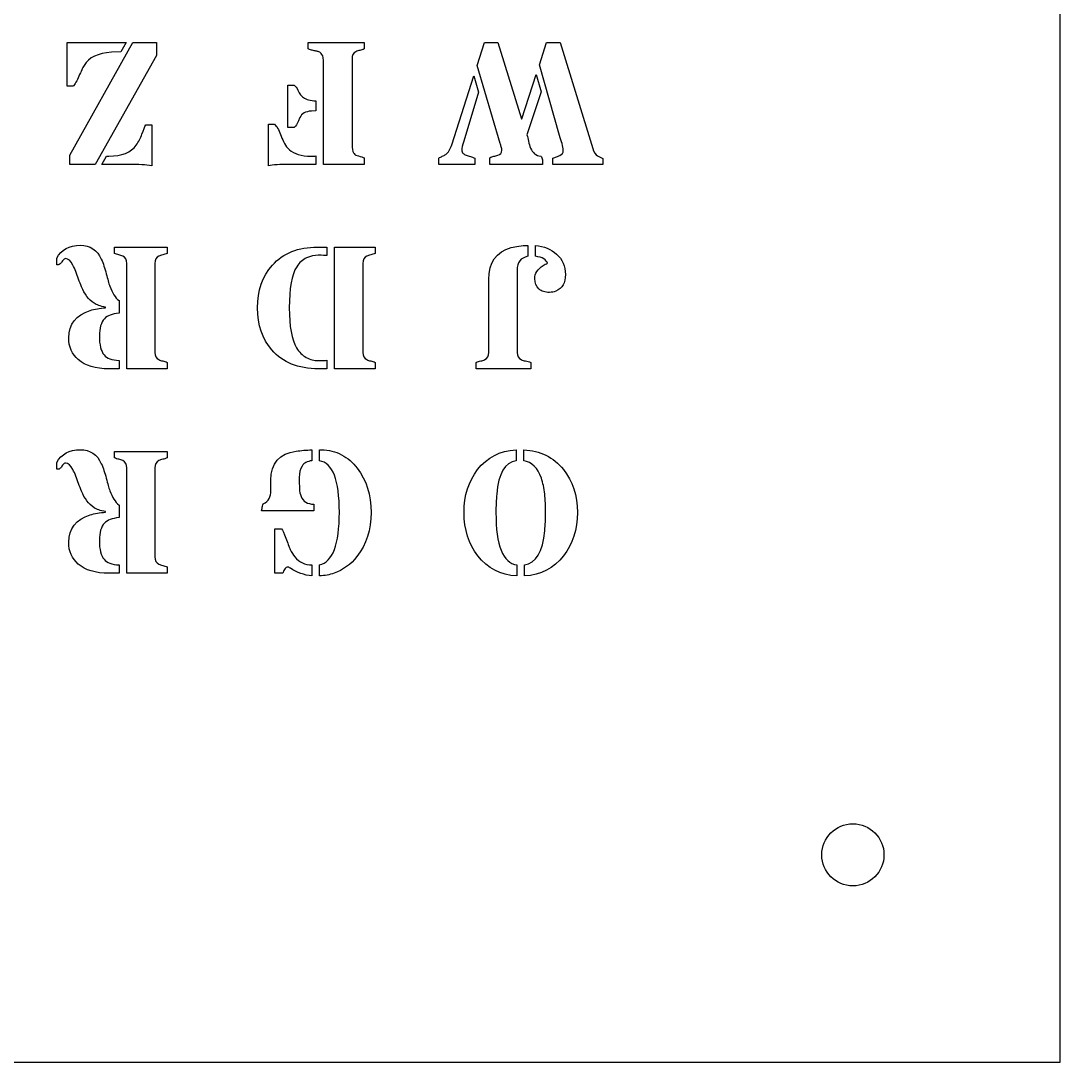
# Model space of a CAD drawing. Header units: millimetres. Extents: x -177 to 23, y -29 to 171.
# Drawn here: x -27.1 to 23, y -29.5 to 20.8 of the extents above; entities that cross this region are included whole.
import ezdxf

# ---------------------------------------------------------------- set-up
doc = ezdxf.new("R2010")
doc.units = ezdxf.units.MM
doc.layers.get('0').update_dxf_attribs({"linetype": 'CONTINUOUS'})

msp = doc.modelspace()

# ---------------------------------------------------------------- linework, layer by layer
for p, q in [((-24.875, 17.621), (-24.875, 19.72)), ((-24.875, 19.72), (-22.036, 19.72)), ((-22.036, 19.72), (-22.284, 19.278)), ((-13.246, 19.414), (-13.246, 19.72)), ((-13.246, 19.72), (-10.548, 19.72)), ((-10.548, 19.72), (-10.548, 19.414)), ((-5.105, 18.613), (-4.742, 19.72)), ((-4.742, 19.72), (-4.105, 19.72)), ((-4.105, 19.72), (-2.957, 16.046)), ((-2.097, 18.646), (-1.75, 19.72)), ((-1.75, 19.72), (-1.097, 19.72)), ((-1.097, 19.72), (0.473, 14.617)), ((-22.284, 19.278), (-22.747, 19.253)), ((-12.511, 13.848), (-12.511, 18.712)), ((-11.139, 18.935), (-11.139, 14.827)), ((-3.99, 14.86), (-5.105, 18.613)), ((-1.122, 15.237), (-2.097, 18.646)), ((-6.329, 14.794), (-5.262, 18.125)), ((-5.262, 18.125), (-5.031, 17.336)), ((-2.94, 16.046), (-2.258, 18.175)), ((-2.258, 18.175), (-2.019, 17.348)), ((-24.582, 17.621), (-24.875, 17.621)), ((-14.23, 15.625), (-14.23, 17.67)), ((-14.23, 17.67), (-13.924, 17.67)), ((-5.031, 17.336), (-5.75, 14.972)), ((-2.019, 17.348), (-2.7, 15.27)), ((-12.879, 16.91), (-12.879, 16.435)), ((-12.879, 16.435), (-13.098, 16.418)), ((-21.086, 15.761), (-20.792, 15.761)), ((-20.792, 15.761), (-20.792, 13.786)), ((-15.172, 13.786), (-15.172, 15.786)), ((-15.172, 15.786), (-14.883, 15.786)), ((-13.924, 15.625), (-14.23, 15.625)), ((-2.957, 16.046), (-2.94, 16.046)), ((-23.206, 13.848), (-22.982, 14.245)), ((-22.982, 14.245), (-22.875, 14.245)), ((-12.879, 14.257), (-12.879, 13.848)), ((-10.548, 14.158), (-10.548, 13.848)), ((-6.957, 13.848), (-6.957, 14.15)), ((-5.213, 14.15), (-5.213, 13.848)), ((-4.49, 13.848), (-4.49, 14.17)), ((-1.957, 14.067), (-1.957, 13.848)), ((-1.444, 13.848), (-1.444, 14.141)), ((0.957, 14.133), (0.957, 13.848)), ((-21.838, 13.848), (-23.206, 13.848)), ((-12.879, 13.848), (-14.147, 13.848)), ((-10.548, 13.848), (-12.511, 13.848)), ((-5.213, 13.848), (-6.957, 13.848)), ((-1.957, 13.848), (-4.49, 13.848)), ((0.957, 13.848), (-1.444, 13.848)), ((-22.604, 9.554), (-22.604, 9.86)), ((-22.604, 9.86), (-20.055, 9.86)), ((-20.055, 9.86), (-20.055, 9.554)), ((-12.802, 9.86), (-12.352, 9.86)), ((-12.352, 9.86), (-12.352, 9.447)), ((-11.984, 3.988), (-11.984, 9.86)), ((-11.984, 9.86), (-10.021, 9.86)), ((-10.021, 9.86), (-10.021, 9.554)), ((-2.661, 9.943), (-2.661, 9.414)), ((-2.293, 9.414), (-2.293, 9.943)), ((-25.385, 9.009), (-25.385, 9.331)), ((-22.009, 3.988), (-22.009, 9.075)), ((-20.646, 9.075), (-20.646, 4.781)), ((-10.612, 9.075), (-10.612, 4.781)), ((-3.174, 8.74), (-3.174, 4.781)), ((-4.545, 4.781), (-4.545, 8.29)), ((-22.377, 7.277), (-22.377, 6.67)), ((-23.026, 6.93), (-23.026, 6.967)), ((-22.377, 4.389), (-22.377, 3.988)), ((-20.055, 4.298), (-20.055, 3.988)), ((-12.352, 4.401), (-12.352, 3.988)), ((-10.021, 4.298), (-10.021, 3.988)), ((-5.157, 3.988), (-5.157, 4.298)), ((-2.512, 4.298), (-2.512, 3.988)), ((-22.377, 3.988), (-22.865, 3.988)), ((-20.055, 3.988), (-22.009, 3.988)), ((-12.352, 3.988), (-12.757, 3.988)), ((-10.021, 3.988), (-11.984, 3.988)), ((-2.512, 3.988), (-5.157, 3.988)), ((-22.604, -0.306), (-22.604, 0)), ((-22.604, 0), (-20.055, 0)), ((-20.055, 0), (-20.055, -0.306)), ((-13.073, 0.083), (-13.073, -0.446)), ((-12.705, -0.446), (-12.705, 0.083)), ((-12.705, 0.083), (-12.618, 0.083)), ((-3.225, 0.083), (-3.225, -0.446)), ((-2.857, -0.446), (-2.857, 0.083)), ((-25.385, -0.851), (-25.385, -0.529)), ((-22.009, -5.872), (-22.009, -0.785)), ((-20.646, -0.785), (-20.646, -5.079)), ((-15.056, -1.888), (-15.056, -1.388)), ((-23.026, -2.93), (-23.026, -2.893)), ((-22.377, -2.583), (-22.377, -3.19)), ((-12.978, -2.86), (-15.503, -2.86)), ((-12.978, -2.537), (-12.978, -2.86)), ((-14.854, -5.872), (-14.854, -3.723)), ((-14.854, -3.723), (-14.548, -3.723)), ((-22.377, -5.471), (-22.377, -5.872)), ((-13.073, -5.471), (-13.073, -6)), ((-12.705, -6), (-12.705, -5.471)), ((-3.184, -5.471), (-3.184, -6)), ((-2.816, -6), (-2.816, -5.471)), ((-22.377, -5.872), (-22.865, -5.872)), ((-20.055, -5.872), (-22.009, -5.872)), ((-20.055, -5.562), (-20.055, -5.872)), ((-14.482, -5.872), (-14.854, -5.872))]:
    msp.add_line(p, q)
for points in [[(23.024, -29.451), (23.024, 170.549), (-176.976, 170.549), (-176.976, -29.451)], [(-21.706, 19.72), (-20.565, 19.72), (-20.565, 19.1), (-23.532, 13.848), (-24.747, 13.848), (-24.747, 14.286)]]:
    msp.add_lwpolyline(points, close=True)
msp.add_circle((13.024, -19.451), 1.5)
msp.add_arc((-11.083, 14.897), 2.842, 154.6751, 158.2203)
for points in [[(-22.747, 19.253), (-23.4, 19.217), (-23.839, 19.007), (-24.065, 18.621)], [(-10.953, 19.282), (-11.077, 19.221), (-11.139, 19.106), (-11.139, 18.935)], [(-13.482, 17.071), (-13.35, 16.978), (-13.149, 16.924), (-12.879, 16.91)], [(-13.098, 16.418), (-13.381, 16.399), (-13.566, 16.297), (-13.651, 16.113)], [(-13.722, 15.951), (-13.785, 15.803), (-13.852, 15.694), (-13.924, 15.625)], [(-22.875, 14.245), (-22.239, 14.245), (-21.796, 14.421), (-21.549, 14.774)], [(-6.614, 14.332), (-6.495, 14.422), (-6.4, 14.577), (-6.329, 14.794)], [(-2.527, 14.637), (-2.43, 14.4), (-2.267, 14.27), (-2.035, 14.245)], [(0.473, 14.617), (0.528, 14.438), (0.607, 14.318), (0.709, 14.257)], [(-10.829, 14.253), (-10.702, 14.228), (-10.609, 14.197), (-10.548, 14.158)], [(-2.035, 14.245), (-1.983, 14.201), (-1.957, 14.141), (-1.957, 14.067)], [(-20.792, 13.786), (-21.101, 13.827), (-21.449, 13.848), (-21.838, 13.848)], [(-14.147, 13.848), (-14.616, 13.848), (-14.957, 13.827), (-15.172, 13.786)], [(-14.98, 8.984), (-14.456, 9.568), (-13.731, 9.86), (-12.802, 9.86)], [(-4.545, 8.29), (-4.545, 9.119), (-4.183, 9.634), (-3.459, 9.835)], [(-3.459, 9.835), (-3.225, 9.899), (-2.959, 9.934), (-2.661, 9.943)], [(-2.293, 9.943), (-1.875, 9.896), (-1.534, 9.755), (-1.273, 9.521)], [(-22.009, 9.075), (-22.009, 9.246), (-22.071, 9.361), (-22.195, 9.422)], [(-20.46, 9.422), (-20.584, 9.361), (-20.646, 9.246), (-20.646, 9.075)], [(-10.426, 9.422), (-10.55, 9.361), (-10.612, 9.246), (-10.612, 9.075)], [(-2.661, 9.414), (-3.003, 9.345), (-3.174, 9.12), (-3.174, 8.74)], [(-1.921, 8.972), (-1.847, 9.018), (-1.777, 9.054), (-1.711, 9.079)], [(-23.584, 7.149), (-23.843, 7.328), (-24.044, 7.594), (-24.187, 7.947)], [(-22.823, 7.972), (-22.71, 7.649), (-22.562, 7.418), (-22.377, 7.277)], [(-23.026, 6.967), (-23.282, 7.009), (-23.468, 7.069), (-23.584, 7.149)], [(-23.778, 6.802), (-23.557, 6.874), (-23.307, 6.916), (-23.026, 6.93)], [(-22.377, 6.67), (-22.705, 6.64), (-22.939, 6.551), (-23.08, 6.405)], [(-23.1, 4.662), (-22.96, 4.496), (-22.719, 4.405), (-22.377, 4.389)], [(-20.646, 4.781), (-20.646, 4.608), (-20.584, 4.491), (-20.46, 4.43)], [(-12.757, 3.988), (-13.735, 3.988), (-14.484, 4.291), (-15.005, 4.897)], [(-10.612, 4.781), (-10.612, 4.608), (-10.55, 4.491), (-10.426, 4.43)], [(-4.731, 4.43), (-4.607, 4.488), (-4.545, 4.605), (-4.545, 4.781)], [(-3.174, 4.781), (-3.174, 4.605), (-3.109, 4.488), (-2.979, 4.43)], [(-22.865, 3.988), (-23.509, 3.988), (-24.002, 4.135), (-24.344, 4.43)], [(-15.056, -1.388), (-15.056, -0.565), (-14.649, -0.096), (-13.833, 0.017)], [(-13.833, 0.017), (-13.593, 0.05), (-13.34, 0.072), (-13.073, 0.083)], [(-5.081, -0.868), (-4.621, -0.275), (-4.002, 0.041), (-3.225, 0.083)], [(-2.857, 0.083), (-2.061, 0.047), (-1.424, -0.27), (-0.944, -0.868)], [(-22.009, -0.785), (-22.009, -0.614), (-22.071, -0.499), (-22.195, -0.438)], [(-20.46, -0.438), (-20.584, -0.499), (-20.646, -0.614), (-20.646, -0.785)], [(-3.225, -0.446), (-3.757, -0.518), (-4.068, -1.052), (-4.159, -2.05)], [(-2.002, -1.281), (-2.176, -0.785), (-2.461, -0.507), (-2.857, -0.446)], [(-23.584, -2.711), (-23.843, -2.532), (-24.044, -2.266), (-24.187, -1.913)], [(-22.823, -1.888), (-22.71, -2.211), (-22.562, -2.442), (-22.377, -2.583)], [(-13.598, -2.165), (-13.498, -2.413), (-13.292, -2.537), (-12.978, -2.537)], [(-4.159, -2.05), (-4.184, -2.336), (-4.196, -2.632), (-4.196, -2.938)], [(-23.778, -3.058), (-23.557, -2.986), (-23.307, -2.944), (-23.026, -2.93)], [(-23.026, -2.893), (-23.282, -2.851), (-23.468, -2.791), (-23.584, -2.711)], [(-4.196, -2.938), (-4.196, -4.53), (-3.859, -5.375), (-3.184, -5.471)], [(-22.377, -3.19), (-22.705, -3.22), (-22.939, -3.309), (-23.08, -3.455)], [(-2.816, -5.471), (-2.262, -5.383), (-1.937, -4.835), (-1.841, -3.826)], [(-22.865, -5.872), (-23.509, -5.872), (-24.002, -5.725), (-24.344, -5.43)], [(-23.1, -5.198), (-22.96, -5.364), (-22.719, -5.455), (-22.377, -5.471)], [(-20.646, -5.079), (-20.646, -5.252), (-20.584, -5.369), (-20.46, -5.43)], [(-13.891, -5.087), (-13.682, -5.332), (-13.409, -5.46), (-13.073, -5.471)], [(-10.903, -5.066), (-11.201, -5.446), (-11.567, -5.713), (-12.003, -5.868)], [(-3.184, -6), (-3.972, -5.959), (-4.6, -5.635), (-5.068, -5.029)], [(-0.932, -5.029), (-1.406, -5.638), (-2.034, -5.961), (-2.816, -6)], [(-13.073, -6), (-13.439, -5.964), (-13.785, -5.84), (-14.11, -5.628)], [(-12.003, -5.868), (-12.223, -5.948), (-12.457, -5.992), (-12.705, -6)]]:
    msp.add_open_spline(points, degree=3)
for points, knots in [([(-12.511, 18.712), (-12.511, 18.935), (-12.536, 19.08), (-12.587, 19.146), (-12.638, 19.212), (-12.686, 19.254), (-12.732, 19.272), (-12.777, 19.29), (-12.827, 19.304), (-12.881, 19.315), (-12.934, 19.326), (-12.992, 19.338), (-13.054, 19.35), (-13.116, 19.363), (-13.18, 19.384), (-13.246, 19.414)], [0, 0, 0, 0, 1, 1, 1, 2, 2, 2, 3, 3, 3, 4, 4, 4, 5, 5, 5, 5]), ([(-10.548, 19.414), (-10.622, 19.384), (-10.695, 19.361), (-10.835, 19.331), (-10.898, 19.31), (-10.953, 19.282)], [0, 0, 0, 0, 1, 1, 2, 2, 2, 2]), ([(-24.065, 18.621), (-24.134, 18.5), (-24.217, 18.327), (-24.413, 17.878), (-24.502, 17.717), (-24.582, 17.621)], [1, 1, 1, 1, 2, 2, 3, 3, 3, 3]), ([(-13.924, 17.67), (-13.855, 17.613), (-13.797, 17.534), (-13.748, 17.435), (-13.7, 17.336), (-13.659, 17.261), (-13.624, 17.21), (-13.59, 17.159), (-13.543, 17.113), (-13.482, 17.071)], [0, 0, 0, 0, 1, 1, 1, 2, 2, 2, 3, 3, 3, 3]), ([(-21.549, 14.774), (-21.436, 14.936), (-21.343, 15.116), (-21.2, 15.51), (-21.138, 15.659), (-21.086, 15.761)], [1, 1, 1, 1, 2, 2, 3, 3, 3, 3]), ([(-14.883, 15.786), (-14.8, 15.717), (-14.735, 15.631), (-14.689, 15.528), (-14.642, 15.425), (-14.596, 15.316), (-14.552, 15.201), (-14.508, 15.087), (-14.458, 14.973), (-14.401, 14.86), (-14.345, 14.748), (-14.264, 14.646), (-14.16, 14.555)], [0, 0, 0, 0, 1, 1, 1, 2, 2, 2, 3, 3, 3, 4, 4, 4, 4]), ([(-2.7, 15.27), (-2.67, 15.176), (-2.644, 15.073), (-2.6, 14.847), (-2.568, 14.739), (-2.527, 14.637)], [0, 0, 0, 0, 1, 1, 2, 2, 2, 2]), ([(-1.118, 14.274), (-1.005, 14.332), (-0.948, 14.412), (-0.948, 14.619), (-0.967, 14.73), (-1.041, 14.967), (-1.081, 15.096), (-1.122, 15.237)], [2, 2, 2, 2, 3, 3, 4, 4, 5, 5, 5, 5]), ([(-11.139, 14.827), (-11.139, 14.61), (-11.117, 14.47), (-11.029, 14.346), (-10.988, 14.307), (-10.914, 14.274), (-10.873, 14.261), (-10.829, 14.253)], [0, 0, 0, 0, 1, 1, 2, 2, 3, 3, 3, 3]), ([(-5.75, 14.972), (-5.811, 14.768), (-5.841, 14.628), (-5.841, 14.551), (-5.841, 14.473), (-5.822, 14.416), (-5.783, 14.379), (-5.744, 14.342), (-5.694, 14.312), (-5.632, 14.288), (-5.57, 14.265), (-5.502, 14.243), (-5.428, 14.224), (-5.353, 14.205), (-5.282, 14.18), (-5.213, 14.15)], [0, 0, 0, 0, 1, 1, 1, 2, 2, 2, 3, 3, 3, 4, 4, 4, 5, 5, 5, 5]), ([(-4.11, 14.286), (-3.977, 14.325), (-3.911, 14.405), (-3.911, 14.526), (-3.911, 14.575), (-3.921, 14.63), (-3.959, 14.752), (-3.976, 14.808), (-3.99, 14.86)], [2, 2, 2, 2, 3, 3, 3, 4, 4, 5, 5, 5, 5]), ([(-14.16, 14.555), (-13.931, 14.348), (-13.585, 14.245), (-13.122, 14.245), (-13.034, 14.245), (-12.953, 14.249), (-12.879, 14.257)], [0, 0, 0, 0, 1, 1, 1, 2, 2, 2, 2]), ([(-6.957, 14.15), (-6.899, 14.183), (-6.841, 14.212), (-6.783, 14.237), (-6.725, 14.261), (-6.669, 14.293), (-6.614, 14.332)], [0, 0, 0, 0, 1, 1, 1, 2, 2, 2, 2]), ([(-4.49, 14.17), (-4.429, 14.203), (-4.365, 14.227), (-4.23, 14.254), (-4.167, 14.27), (-4.11, 14.286)], [0, 0, 0, 0, 1, 1, 2, 2, 2, 2]), ([(-1.444, 14.141), (-1.389, 14.169), (-1.333, 14.192), (-1.217, 14.228), (-1.165, 14.249), (-1.118, 14.274)], [0, 0, 0, 0, 1, 1, 2, 2, 2, 2]), ([(0.709, 14.257), (0.753, 14.232), (0.796, 14.212), (0.839, 14.197), (0.882, 14.182), (0.921, 14.161), (0.957, 14.133)], [0, 0, 0, 0, 1, 1, 1, 2, 2, 2, 2]), ([(-25.385, 9.331), (-25.157, 9.742), (-24.776, 9.947), (-24.245, 9.947), (-23.768, 9.947), (-23.431, 9.722), (-23.232, 9.273)], [0, 0, 0, 0, 1, 1, 1, 2, 2, 2, 2]), ([(-22.195, 9.422), (-22.253, 9.45), (-22.317, 9.471), (-22.458, 9.501), (-22.53, 9.524), (-22.604, 9.554)], [1, 1, 1, 1, 2, 2, 3, 3, 3, 3]), ([(-20.055, 9.554), (-20.129, 9.524), (-20.201, 9.501), (-20.342, 9.471), (-20.405, 9.45), (-20.46, 9.422)], [0, 0, 0, 0, 1, 1, 2, 2, 2, 2]), ([(-10.021, 9.554), (-10.096, 9.524), (-10.168, 9.501), (-10.308, 9.471), (-10.371, 9.45), (-10.426, 9.422)], [0, 0, 0, 0, 1, 1, 2, 2, 2, 2]), ([(-24.604, 8.992), (-24.714, 9.199), (-24.827, 9.302), (-24.943, 9.302), (-25.001, 9.302), (-25.053, 9.268), (-25.144, 9.133), (-25.181, 9.084), (-25.242, 9.02), (-25.276, 9.005), (-25.354, 9.005), (-25.377, 9.006), (-25.385, 9.009)], [5, 5, 5, 5, 6, 6, 6, 7, 7, 8, 8, 9, 9, 10, 10, 10, 10]), ([(-23.232, 9.273), (-23.141, 9.067), (-23.063, 8.833), (-22.931, 8.312), (-22.873, 8.112), (-22.823, 7.972)], [2, 2, 2, 2, 3, 3, 4, 4, 4, 4]), ([(-12.352, 9.447), (-12.44, 9.458), (-12.578, 9.463), (-12.952, 9.463), (-13.142, 9.421), (-13.525, 9.253), (-13.682, 9.112), (-13.806, 8.914)], [0, 0, 0, 0, 1, 1, 2, 2, 3, 3, 3, 3]), ([(-1.711, 9.079), (-1.727, 9.151), (-1.786, 9.22), (-1.886, 9.288), (-1.987, 9.355), (-2.123, 9.397), (-2.293, 9.414)], [0, 0, 0, 0, 1, 1, 1, 2, 2, 2, 2]), ([(-1.273, 9.521), (-0.986, 9.268), (-0.843, 8.94), (-0.843, 8.135), (-0.997, 7.868), (-1.306, 7.736), (-1.402, 7.695), (-1.504, 7.674), (-1.719, 7.674), (-1.815, 7.689), (-1.983, 7.746), (-2.056, 7.788), (-2.12, 7.843)], [1, 1, 1, 1, 2, 2, 3, 3, 3, 4, 4, 5, 5, 6, 6, 6, 6]), ([(-24.187, 7.947), (-24.237, 8.065), (-24.284, 8.186), (-24.375, 8.434), (-24.42, 8.556), (-24.508, 8.793), (-24.555, 8.899), (-24.604, 8.992)], [2, 2, 2, 2, 3, 3, 4, 4, 5, 5, 5, 5]), ([(-15.005, 4.897), (-15.467, 5.437), (-15.699, 6.112), (-15.699, 6.922), (-15.699, 7.762), (-15.459, 8.45), (-14.98, 8.984)], [1, 1, 1, 1, 2, 2, 2, 3, 3, 3, 3]), ([(-13.806, 8.914), (-14.046, 8.531), (-14.166, 7.867), (-14.166, 6.922), (-14.166, 6.043), (-14.047, 5.401), (-13.81, 4.996)], [3, 3, 3, 3, 4, 4, 4, 5, 5, 5, 5]), ([(-2.12, 7.843), (-2.255, 7.962), (-2.322, 8.127), (-2.322, 8.339), (-2.322, 8.587), (-2.189, 8.798), (-1.921, 8.972)], [6, 6, 6, 6, 7, 7, 7, 8, 8, 8, 8]), ([(-24.344, 4.43), (-24.653, 4.695), (-24.807, 5.046), (-24.807, 5.484), (-24.807, 6.145), (-24.464, 6.585), (-23.778, 6.802)], [1, 1, 1, 1, 2, 2, 2, 3, 3, 3, 3]), ([(-23.08, 6.405), (-23.245, 6.229), (-23.327, 5.951), (-23.327, 5.571), (-23.327, 5.138), (-23.252, 4.835), (-23.1, 4.662)], [1, 1, 1, 1, 2, 2, 2, 3, 3, 3, 3]), ([(-13.81, 4.996), (-13.689, 4.79), (-13.534, 4.636), (-13.153, 4.435), (-12.96, 4.385), (-12.566, 4.385), (-12.429, 4.39), (-12.352, 4.401)], [5, 5, 5, 5, 6, 6, 7, 7, 8, 8, 8, 8]), ([(-20.46, 4.43), (-20.405, 4.403), (-20.342, 4.381), (-20.201, 4.351), (-20.129, 4.328), (-20.055, 4.298)], [1, 1, 1, 1, 2, 2, 3, 3, 3, 3]), ([(-10.426, 4.43), (-10.371, 4.403), (-10.308, 4.381), (-10.168, 4.351), (-10.096, 4.328), (-10.021, 4.298)], [1, 1, 1, 1, 2, 2, 3, 3, 3, 3]), ([(-5.157, 4.298), (-5.077, 4.328), (-5, 4.352), (-4.851, 4.385), (-4.787, 4.405), (-4.731, 4.43)], [0, 0, 0, 0, 1, 1, 2, 2, 2, 2]), ([(-2.979, 4.43), (-2.921, 4.405), (-2.852, 4.385), (-2.771, 4.368), (-2.689, 4.352), (-2.603, 4.328), (-2.512, 4.298)], [0, 0, 0, 0, 1, 1, 1, 2, 2, 2, 2]), ([(-25.385, -0.529), (-25.157, -0.118), (-24.776, 0.087), (-24.245, 0.087), (-23.768, 0.087), (-23.431, -0.138), (-23.232, -0.587)], [0, 0, 0, 0, 1, 1, 1, 2, 2, 2, 2]), ([(-12.618, 0.083), (-12.263, 0.083), (-11.938, 0.003), (-11.348, -0.313), (-11.096, -0.529), (-10.887, -0.802)], [0, 0, 0, 0, 1, 1, 2, 2, 2, 2]), ([(-22.195, -0.438), (-22.253, -0.41), (-22.317, -0.389), (-22.458, -0.359), (-22.53, -0.336), (-22.604, -0.306)], [1, 1, 1, 1, 2, 2, 3, 3, 3, 3]), ([(-20.055, -0.306), (-20.129, -0.336), (-20.201, -0.359), (-20.342, -0.389), (-20.405, -0.41), (-20.46, -0.438)], [0, 0, 0, 0, 1, 1, 2, 2, 2, 2]), ([(-13.073, -0.446), (-13.296, -0.468), (-13.454, -0.553), (-13.638, -0.848), (-13.684, -1.03), (-13.684, -1.466), (-13.681, -1.645), (-13.667, -1.926), (-13.642, -2.052), (-13.598, -2.165)], [0, 0, 0, 0, 1, 1, 2, 2, 3, 3, 4, 4, 4, 4]), ([(-12.705, -5.471), (-12.069, -5.328), (-11.75, -4.48), (-11.75, -2.928), (-11.75, -1.375), (-12.069, -0.548), (-12.705, -0.446)], [0, 0, 0, 0, 1, 1, 1, 2, 2, 2, 2]), ([(-24.604, -0.868), (-24.714, -0.661), (-24.827, -0.558), (-24.943, -0.558), (-25.001, -0.558), (-25.053, -0.592), (-25.144, -0.727), (-25.181, -0.776), (-25.242, -0.84), (-25.276, -0.855), (-25.354, -0.855), (-25.377, -0.854), (-25.385, -0.851)], [5, 5, 5, 5, 6, 6, 6, 7, 7, 8, 8, 9, 9, 10, 10, 10, 10]), ([(-24.187, -1.913), (-24.237, -1.795), (-24.284, -1.674), (-24.375, -1.426), (-24.42, -1.304), (-24.508, -1.067), (-24.555, -0.961), (-24.604, -0.868)], [2, 2, 2, 2, 3, 3, 4, 4, 5, 5, 5, 5]), ([(-23.232, -0.587), (-23.141, -0.793), (-23.063, -1.027), (-22.931, -1.548), (-22.873, -1.748), (-22.823, -1.888)], [2, 2, 2, 2, 3, 3, 4, 4, 4, 4]), ([(-10.887, -0.802), (-10.441, -1.383), (-10.217, -2.095), (-10.217, -2.938), (-10.217, -3.775), (-10.446, -4.485), (-10.903, -5.066)], [2, 2, 2, 2, 3, 3, 3, 4, 4, 4, 4]), ([(-5.068, -5.029), (-5.512, -4.456), (-5.733, -3.759), (-5.733, -2.938), (-5.733, -2.12), (-5.516, -1.43), (-5.081, -0.868)], [1, 1, 1, 1, 2, 2, 2, 3, 3, 3, 3]), ([(-0.944, -0.868), (-0.492, -1.424), (-0.267, -2.114), (-0.267, -3.762), (-0.488, -4.459), (-0.932, -5.029)], [1, 1, 1, 1, 2, 2, 3, 3, 3, 3]), ([(-1.841, -3.826), (-1.813, -3.537), (-1.8, -3.24), (-1.8, -2.632), (-1.814, -2.337), (-1.872, -1.767), (-1.925, -1.51), (-2.002, -1.281)], [1, 1, 1, 1, 2, 2, 3, 3, 4, 4, 4, 4]), ([(-15.428, -2.521), (-15.279, -2.455), (-15.18, -2.37), (-15.131, -2.267), (-15.081, -2.163), (-15.056, -2.037), (-15.056, -1.888)], [0, 0, 0, 0, 1, 1, 1, 2, 2, 2, 2]), ([(-15.503, -2.86), (-15.494, -2.818), (-15.486, -2.779), (-15.478, -2.742), (-15.47, -2.705), (-15.461, -2.667), (-15.453, -2.628), (-15.445, -2.59), (-15.436, -2.554), (-15.428, -2.521)], [0, 0, 0, 0, 1, 1, 1, 2, 2, 2, 3, 3, 3, 3]), ([(-24.344, -5.43), (-24.653, -5.165), (-24.807, -4.814), (-24.807, -4.376), (-24.807, -3.715), (-24.464, -3.275), (-23.778, -3.058)], [1, 1, 1, 1, 2, 2, 2, 3, 3, 3, 3]), ([(-23.08, -3.455), (-23.245, -3.631), (-23.327, -3.909), (-23.327, -4.289), (-23.327, -4.722), (-23.252, -5.025), (-23.1, -5.198)], [1, 1, 1, 1, 2, 2, 2, 3, 3, 3, 3]), ([(-14.548, -3.723), (-14.485, -3.798), (-14.412, -3.95), (-14.246, -4.413), (-14.175, -4.595), (-14.057, -4.86), (-13.982, -4.979), (-13.891, -5.087)], [0, 0, 0, 0, 1, 1, 2, 2, 3, 3, 3, 3]), ([(-20.46, -5.43), (-20.405, -5.457), (-20.342, -5.479), (-20.201, -5.509), (-20.129, -5.532), (-20.055, -5.562)], [1, 1, 1, 1, 2, 2, 3, 3, 3, 3]), ([(-14.11, -5.628), (-14.171, -5.59), (-14.22, -5.57), (-14.259, -5.57), (-14.322, -5.57), (-14.397, -5.671), (-14.482, -5.872)], [1, 1, 1, 1, 2, 2, 2, 3, 3, 3, 3])]:
    msp.add_open_spline(points, degree=3, knots=knots)

doc.saveas('drawing.dxf')
